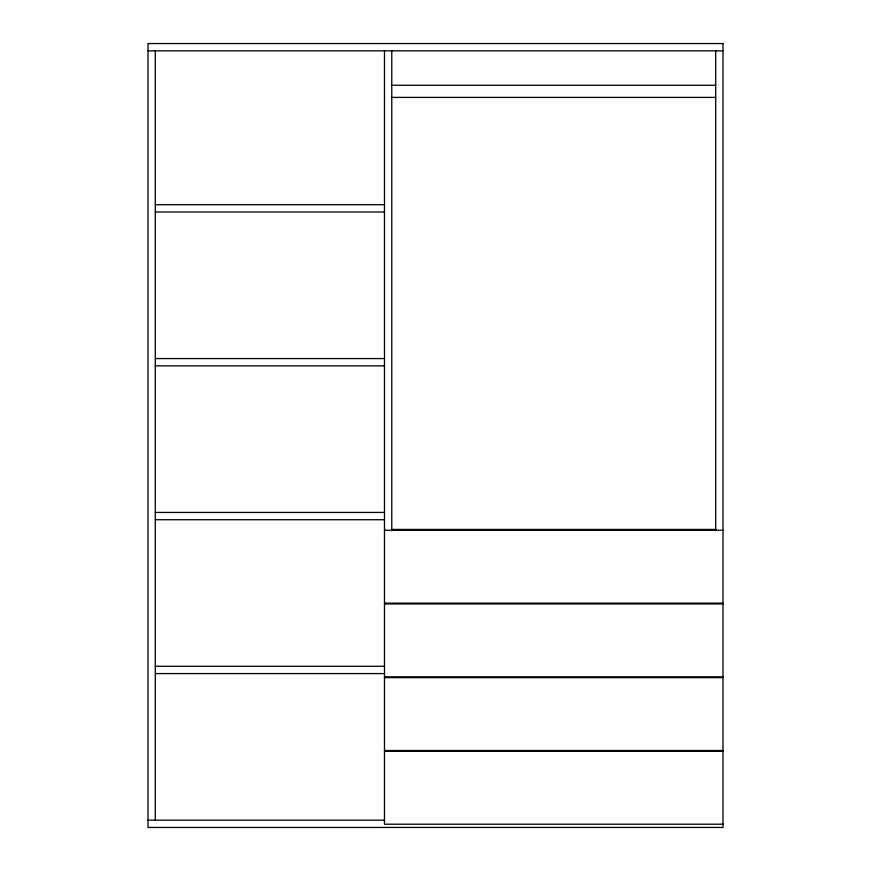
<?xml version="1.0" encoding="UTF-8"?>
<svg xmlns="http://www.w3.org/2000/svg" width="871" height="871" viewBox="0 0 871 871"><rect width="100%" height="100%" fill="white"/><g stroke="black" fill="none" stroke-linecap="round" stroke-linejoin="round"><path stroke-width="1.31" d="M148.016 50.834L722.984 50.834M391.765 85.26L715.701 85.26M391.765 97.4L715.701 97.4M155.299 204.707L384.481 204.707M155.299 211.991L384.481 211.991M155.299 358.569L384.481 358.569M155.299 365.853L384.481 365.853M155.299 512.431L384.481 512.431M155.299 519.726L384.481 519.726M391.765 529.437L715.701 529.437M384.481 530.243L722.984 530.243M384.481 603.135L722.984 603.135M384.481 603.941L722.984 603.941M155.299 666.293L384.481 666.293M155.299 673.588L384.481 673.588M384.481 676.821L722.984 676.821M384.481 677.638L722.984 677.638M384.481 750.519L722.984 750.519M384.481 751.325L722.984 751.325M148.016 820.166L384.525 820.166M722.984 824.206L384.481 824.206L384.481 50.834M715.701 50.834L715.701 530.646M391.765 50.834L391.765 530.646M155.299 50.834L155.299 820.166M722.984 43.55L148.016 43.55L148.016 827.45L722.984 827.45L722.984 43.55"/></g></svg>
